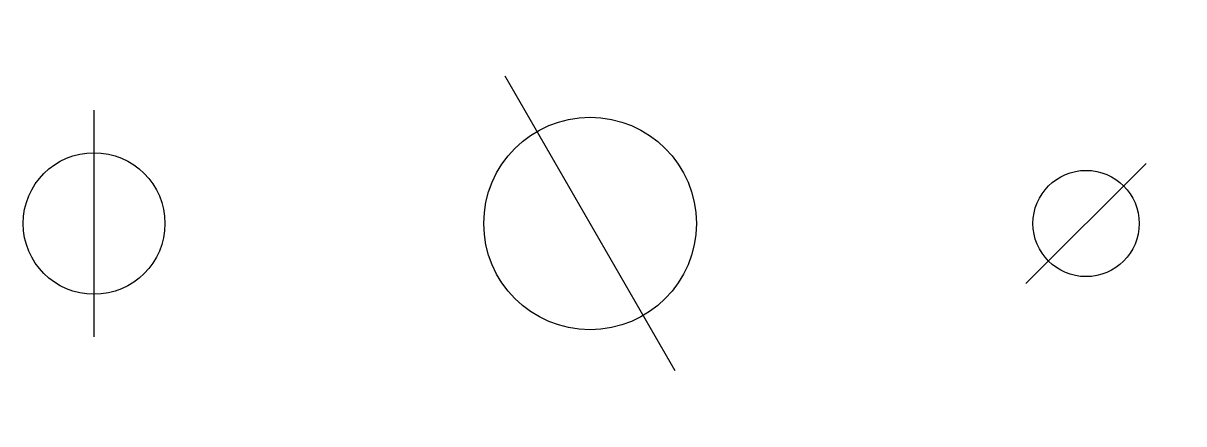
# Model space of a CAD drawing. Header units: millimetres. Extents: x 15 to 96.9, y 5.9 to 34.1.
import ezdxf

# ---------------------------------------------------------------- set-up
doc = ezdxf.new("R2010")
doc.units = ezdxf.units.MM
doc.layers.get('0').update_dxf_attribs({"linetype": 'CONTINUOUS'})

# ---------------------------------------------------------------- blocks, each defined once
blk = doc.blocks.new('PUBLIC-REFERENCE-MARK')
blk.add_line((0, -8), (0, 8))
blk.add_circle((0, 0), 5)

msp = doc.modelspace()

# ---------------------------------------------------------------- block references
for p, xscale, yscale, rotation in [((55, 20), 1.5, 1.5, 29.999999999999996), ((90, 20), 0.75, 0.75, -45)]:
    msp.add_blockref('PUBLIC-REFERENCE-MARK', p, dxfattribs=dict(xscale=xscale, yscale=yscale, rotation=rotation))
msp.add_blockref('PUBLIC-REFERENCE-MARK', (20, 20))

doc.saveas('drawing.dxf')
